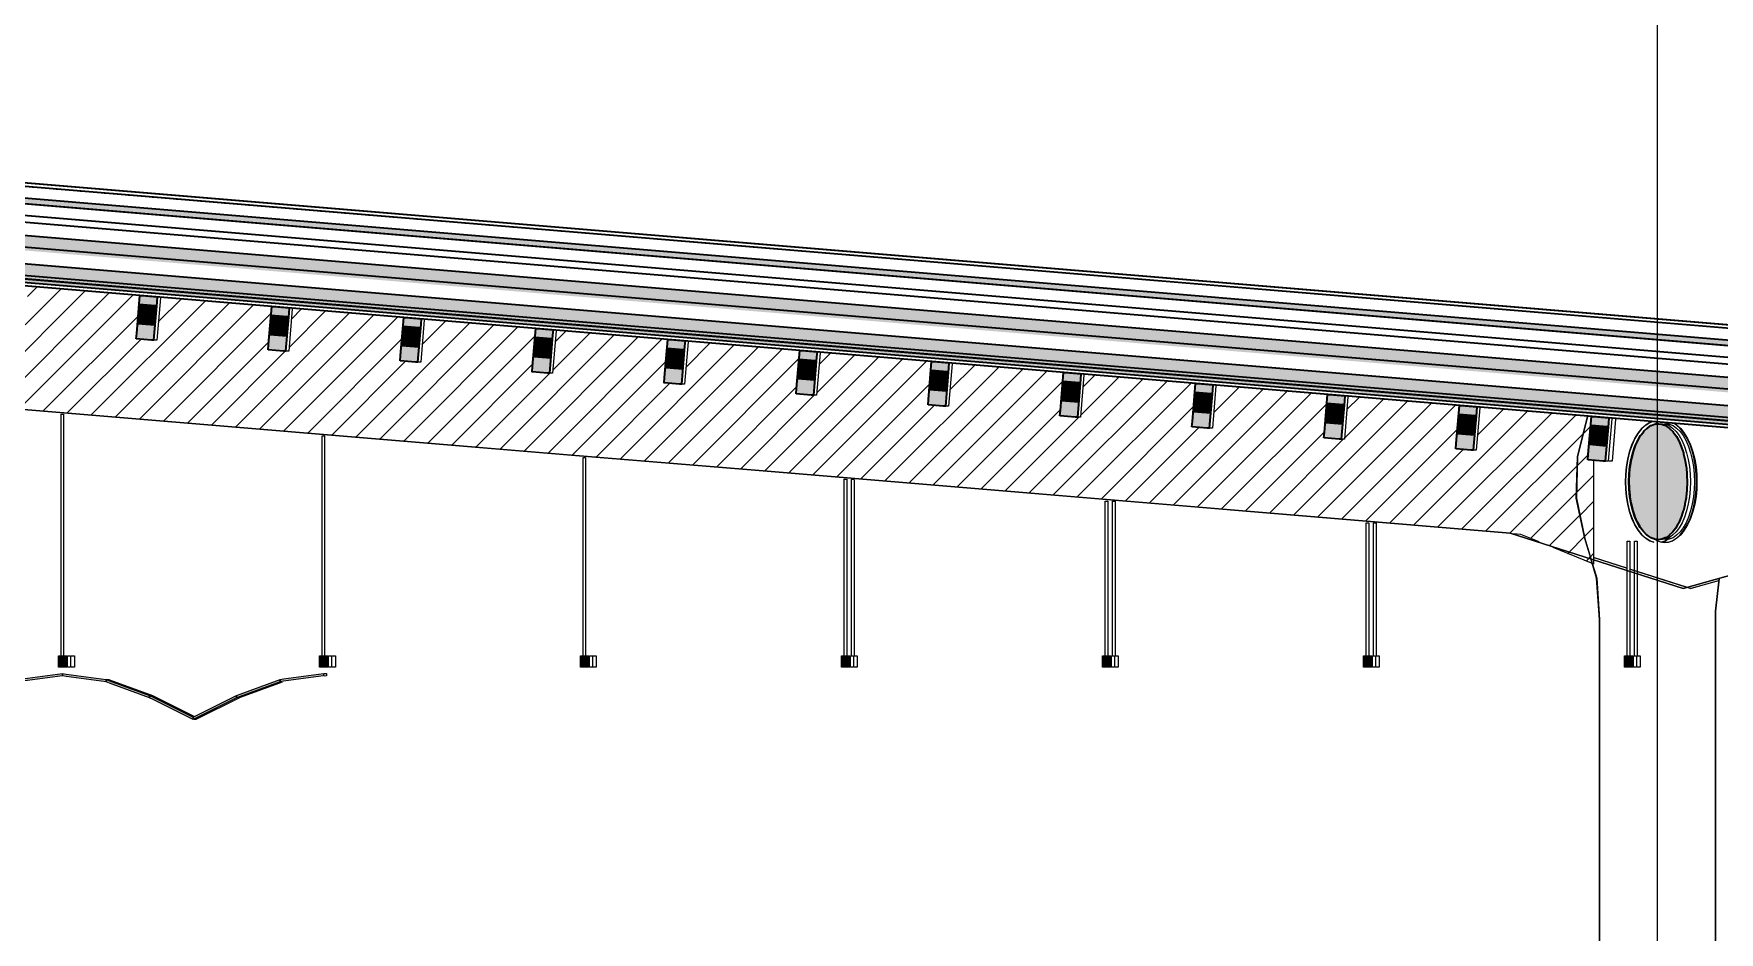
# Model space of a CAD drawing. Header units: millimetres. Extents: x 0 to 135734, y 0 to 59400.
# Drawn here: x 46502 to 52314, y 26866 to 29965 of the extents above; entities that cross this region are included whole.
import ezdxf

# ---------------------------------------------------------------- set-up
doc = ezdxf.new("R2010")
doc.units = ezdxf.units.MM
doc.linetypes.add('DASHDOT', pattern=[3.556, 2.54, -0.508, 0, -0.508])
for name, color, linetype, lineweight in [('01_切断（構造・壁）', 7, 'Continuous', 35), ('02_切断（家具）', 8, 'Continuous', 18), ('05_断熱（仮）', 2, 'Continuous', 9), ('10_見えがかり', 7, 'Continuous', 13), ('11_見えがかり（家具）', 8, 'Continuous', 9), ('12_見えがかり（ガラス）', 5, 'Continuous', 9), ('14_鏡面', 8, 'Continuous', 9), ('40_通り芯', 1, 'DASHDOT', 9)]:
    doc.layers.add(name, color=color, linetype=linetype, lineweight=lineweight)

msp = doc.modelspace()

# ---------------------------------------------------------------- hatches: boundary and pattern name
at = {"layer": '01_切断（構造・壁）'}
for points in [[(54952.6, 28671.5), (54952, 28671.6), (53961.6, 28754.1), (53867, 28762), (43350.9, 29638.3), (43286.6, 29643.7), (42052.8, 29746.5), (42052.9, 29748.5), (42054.4, 29766.4), (43288.3, 29663.5), (43352.6, 29658.2), (53868.7, 28781.9), (53963.2, 28774), (54953.6, 28691.4), (54954.2, 28691.4), (54954, 28688.6)], [(52202.2, 28441.8), (52203, 28420), (52202.8, 28415.6), (52202.1, 28393.9), (52201.7, 28389.6), (52199.5, 28368.2), (52198.8, 28364.1), (52195.3, 28343.5), (52194.4, 28339.6), (52189.6, 28320), (52188.3, 28316.4), (52182.3, 28298.2), (52180.9, 28295), (52173.7, 28278.6), (52172, 28275.7), (52163.8, 28261.3), (52162, 28258.9), (52153, 28246.8), (52151, 28244.9), (52141.2, 28235.2), (52139.2, 28233.8), (52128.8, 28226.8), (52126.7, 28226), (52116, 28221.7), (52113.8, 28221.4), (52103, 28220), (52100.8, 28220.3), (52089.9, 28221.7), (52087.8, 28222.6), (52077.1, 28226.8), (52075, 28228.2), (52064.7, 28235.2), (52062.7, 28237.2), (52053, 28246.8), (52051.1, 28249.2), (52042.1, 28261.3), (52040.4, 28264.2), (52032.2, 28278.6), (52030.8, 28281.9), (52023.6, 28298.2), (52022.4, 28301.9), (52016.4, 28320), (52015.4, 28323.9), (52010.6, 28343.5), (52009.9, 28347.6), (52006.4, 28368.2), (52005.9, 28372.5), (52003.8, 28393.9), (52003.7, 28398.2), (52003, 28420), (52003.1, 28424.4), (52003.8, 28446.1), (52004.2, 28450.4), (52006.4, 28471.8), (52007.1, 28475.9), (52010.6, 28496.5), (52011.5, 28500.4), (52016.4, 28520), (52017.6, 28523.6), (52023.6, 28541.8), (52025.1, 28545), (52032.2, 28561.4), (52033.9, 28564.3), (52042.1, 28578.7), (52043.9, 28581.1), (52053, 28593.2), (52054.9, 28595.1), (52064.7, 28604.8), (52066.8, 28606.2), (52077.1, 28613.2), (52079.2, 28614), (52089.9, 28618.3), (52092.1, 28618.6), (52103, 28620), (52105.1, 28619.7), (52116, 28618.3), (52118.1, 28617.4), (52128.8, 28613.2), (52130.9, 28611.8), (52141.2, 28604.8), (52143.2, 28602.8), (52153, 28593.2), (52154.8, 28590.8), (52163.8, 28578.7), (52165.5, 28575.8), (52173.7, 28561.4), (52175.1, 28558.1), (52182.3, 28541.8), (52183.5, 28538.1), (52189.6, 28520), (52190.5, 28516.1), (52195.3, 28496.5), (52196, 28492.4), (52199.5, 28471.8), (52200, 28467.5), (52202.1, 28446.1)]]:
    msp.add_hatch(color=7, dxfattribs=at).paths.add_polyline_path(points)
at = {"layer": '01_切断（構造・壁）', "true_color": 0xe9dcc4}
for points in [[(53704.3, 28513.6), (53703.6, 28504.6), (43679.6, 29339.9), (41868, 29490.9), (41854, 29492.1), (41768.1, 29499.2), (41767.1, 29487.3), (41765.1, 29487.5), (41767.1, 29511.3), (52332.5, 28630.9), (53704.6, 28516.5)], [(52330.6, 28631), (41767.1, 29511.3), (41768.1, 29523.2), (41854, 29516.1), (41868, 29514.9), (43679.6, 29363.9), (53703.6, 28528.6), (53702.6, 28516.7)], [(46855.3, 28912.8), (46856.8, 28930.9), (46867.8, 29062.2), (46875, 29061.6), (46927.6, 29057.3), (46926.1, 29039.1), (46915.1, 28907.8), (46907.9, 28908.4)], [(47310.3, 28874.8), (47311.8, 28893), (47322.8, 29024.3), (47330, 29023.7), (47382.6, 29019.3), (47381, 29001.2), (47370.1, 28869.9), (47362.8, 28870.5)], [(46861.7, 28989.8), (46921.5, 28984.8), (46919.5, 28960.9), (46859.7, 28965.9)], [(47316.7, 28951.8), (47376.5, 28946.9), (47374.5, 28923), (47314.7, 28928)], [(47765.3, 28836.9), (47766.8, 28855), (47777.8, 28986.4), (47785, 28985.8), (47837.6, 28981.4), (47836, 28963.3), (47825.1, 28831.9), (47817.8, 28832.5)], [(48272.8, 28794.6), (48220.3, 28799), (48221.8, 28817.1), (48232.8, 28948.5), (48240, 28947.9), (48292.5, 28943.5), (48291, 28925.4), (48280.1, 28794)], [(47771.7, 28913.9), (47831.5, 28908.9), (47829.5, 28885.1), (47769.7, 28890.1)], [(48675.3, 28761.1), (48676.8, 28779.2), (48687.7, 28910.6), (48695, 28910), (48747.5, 28905.6), (48746, 28887.5), (48735.1, 28756.1), (48727.8, 28756.7)], [(48226.7, 28876), (48286.5, 28871), (48284.5, 28847.2), (48224.7, 28852.2)], [(48741.5, 28833.1), (48739.5, 28809.3), (48679.7, 28814.3), (48681.7, 28838.1)], [(49130.3, 28723.2), (49131.8, 28741.3), (49142.7, 28872.7), (49150, 28872.1), (49202.5, 28867.7), (49201, 28849.5), (49190.1, 28718.2), (49182.8, 28718.8)], [(49585.3, 28685.3), (49586.8, 28703.4), (49597.7, 28834.7), (49605, 28834.1), (49657.5, 28829.8), (49656, 28811.6), (49645.1, 28680.3), (49637.8, 28680.9)], [(49136.7, 28800.2), (49196.5, 28795.2), (49194.5, 28771.4), (49134.7, 28776.3)], [(50040.3, 28647.3), (50041.8, 28665.5), (50052.7, 28796.8), (50060, 28796.2), (50112.5, 28791.8), (50111, 28773.7), (50100.1, 28642.4), (50092.8, 28643)], [(49591.7, 28762.3), (49651.5, 28757.3), (49649.5, 28733.4), (49589.7, 28738.4)], [(50046.7, 28724.3), (50106.5, 28719.4), (50104.5, 28695.5), (50044.7, 28700.5)], [(50495.3, 28609.4), (50496.8, 28627.5), (50507.7, 28758.9), (50515, 28758.3), (50567.5, 28753.9), (50566, 28735.8), (50555.1, 28604.4), (50547.8, 28605)], [(50950.3, 28571.5), (50951.8, 28589.6), (50962.7, 28721), (50970, 28720.4), (51022.5, 28716), (51021, 28697.9), (51010, 28566.5), (51002.8, 28567.1)], [(50501.7, 28686.4), (50561.5, 28681.5), (50559.5, 28657.6), (50499.7, 28662.6)], [(51405.2, 28533.6), (51406.8, 28551.7), (51417.7, 28683.1), (51425, 28682.5), (51477.5, 28678.1), (51476, 28660), (51465, 28528.6), (51457.8, 28529.2)], [(50956.7, 28648.5), (51016.5, 28643.5), (51014.5, 28619.7), (50954.7, 28624.7)], [(51411.7, 28610.6), (51471.5, 28605.6), (51469.5, 28581.8), (51409.7, 28586.8)], [(51860.2, 28495.7), (51861.7, 28513.8), (51872.7, 28645.2), (51879.9, 28644.6), (51932.5, 28640.2), (51931, 28622), (51920, 28490.7), (51912.8, 28491.3)], [(51866.7, 28572.7), (51926.5, 28567.7), (51924.5, 28543.9), (51864.7, 28548.9)]]:
    msp.add_hatch(color=8, dxfattribs=at).paths.add_polyline_path(points)
at = {"layer": '02_切断（家具）'}
for points in [[(46591.1, 27780), (46587.1, 27780), (46587.1, 27785.4), (46587.1, 27820), (46591.1, 27820), (46617.1, 27820), (46617.1, 27814.6), (46617.1, 27780)], [(47491.1, 27780), (47487.1, 27780), (47487.1, 27785.4), (47487.1, 27820), (47491.1, 27820), (47517.1, 27820), (47517.1, 27814.6), (47517.1, 27780)], [(48391.1, 27780), (48387.1, 27780), (48387.1, 27785.4), (48387.1, 27820), (48391.1, 27820), (48417.1, 27820), (48417.1, 27814.6), (48417.1, 27780)], [(49291.1, 27780), (49287, 27780), (49287, 27785.4), (49287, 27820), (49291.1, 27820), (49317, 27820), (49317, 27814.6), (49317, 27780)], [(50191.1, 27780), (50187, 27780), (50187, 27785.4), (50187, 27820), (50191.1, 27820), (50217, 27820), (50217, 27814.6), (50217, 27780)], [(51091.1, 27780), (51087, 27780), (51087, 27785.4), (51087, 27820), (51091.1, 27820), (51117, 27820), (51117, 27814.6), (51117, 27780)], [(51991.1, 27780), (51987, 27780), (51987, 27785.4), (51987, 27820), (51991.1, 27820), (52017, 27820), (52017, 27814.6), (52017, 27780)], [(46463.5, 27731.6), (46451, 27729.9), (46451, 27730.6), (46451, 27737.9), (46463.5, 27739.6), (46601, 27758), (46601, 27757.3), (46601, 27750)], [(46613.5, 27748.3), (46601, 27750), (46601, 27750.7), (46601, 27758), (46613.5, 27756.3), (46751, 27737.9), (46751, 27737.2), (46751, 27729.9)], [(46763.5, 27725.3), (46751, 27729.9), (46751, 27730.6), (46751, 27737.9), (46763.5, 27733.3), (46901, 27683), (46901, 27682.3), (46901, 27675)], [(47213.5, 27679.6), (47201, 27675), (47201, 27675.7), (47201, 27683), (47213.5, 27687.6), (47351, 27737.9), (47351, 27737.2), (47351, 27729.9)], [(47363.5, 27731.6), (47351, 27729.9), (47351, 27730.6), (47351, 27737.9), (47363.5, 27739.6), (47501, 27758), (47501, 27757.3), (47501, 27750)], [(46913.5, 27668.8), (46901, 27675), (46901, 27675.7), (46901, 27683), (46913.5, 27676.8), (47051, 27608), (47051, 27607.3), (47051, 27600)], [(47063.5, 27606.2), (47051, 27600), (47051, 27600.7), (47051, 27608), (47063.5, 27614.2), (47201, 27683), (47201, 27682.3), (47201, 27675)]]:
    msp.add_hatch(color=8, dxfattribs=at).paths.add_polyline_path(points)
at = {"layer": '05_断熱（仮）', "true_color": 0xf3d98b}
for points in [[(43674.2, 29450.4), (41862.7, 29601.3), (41848.7, 29602.5), (41770.9, 29609), (41775.2, 29660.6), (52342.7, 28780), (53600, 28675.2), (53600, 28623.2)], [(52342.7, 28683), (53600, 28578.2), (53600, 28537.2), (43679.6, 29363.9), (41868, 29514.9), (41854, 29516.1), (41771.8, 29522.9), (41775.2, 29563.6)], [(46861.7, 28989.8), (46865.5, 29034.4), (46925.2, 29029.5), (46921.5, 28984.8)], [(47316.7, 28951.8), (47320.4, 28996.5), (47380.2, 28991.6), (47376.5, 28946.9)], [(47771.7, 28913.9), (47775.4, 28958.6), (47835.2, 28953.6), (47831.5, 28908.9)], [(48226.7, 28876), (48230.4, 28920.7), (48290.2, 28915.7), (48286.5, 28871)], [(48681.7, 28838.1), (48685.4, 28882.8), (48745.2, 28877.8), (48741.5, 28833.1)], [(49136.7, 28800.2), (49140.4, 28844.9), (49200.2, 28839.9), (49196.5, 28795.2)], [(49591.7, 28762.3), (49595.4, 28807), (49655.2, 28802), (49651.5, 28757.3)], [(50046.7, 28724.3), (50050.4, 28769), (50110.2, 28764.1), (50106.5, 28719.4)], [(50501.7, 28686.4), (50505.4, 28731.1), (50565.2, 28726.1), (50561.5, 28681.5)], [(50956.7, 28648.5), (50960.4, 28693.2), (51020.2, 28688.2), (51016.5, 28643.5)], [(51411.7, 28610.6), (51415.4, 28655.3), (51475.2, 28650.3), (51471.5, 28605.6)], [(51866.7, 28572.7), (51870.4, 28617.4), (51930.2, 28612.4), (51926.5, 28567.7)]]:
    msp.add_hatch(color=8, dxfattribs=at).paths.add_polyline_path(points)
at = {"layer": '14_鏡面', "true_color": 0xdce5ee}
h = msp.add_hatch(dxfattribs=at)
h.set_pattern_fill('ANSI31', scale=20)
h.paths.add_polyline_path([(45868.1, 29488.3), (46118.6, 29467.5), (46369.1, 29446.6), (46619.6, 29425.7), (46870.1, 29404.8), (47120.6, 29384), (47371.1, 29363.1), (47621.6, 29342.2), (47872.1, 29321.3), (48122.6, 29300.5), (48373.1, 29279.6), (48623.6, 29258.7), (48874.1, 29237.8), (49124.6, 29217), (49375.1, 29196.1), (49876.1, 29154.3), (50126.6, 29133.5), (50377.1, 29112.6), (50627.6, 29091.7), (50878.1, 29070.8), (51379.1, 29029.1), (51629.6, 29008.2), (51880.1, 28987.3), (51880.1, 28987.3), (51880.1, 28987.3), (44866.1, 29571.8), (44866.1, 29571.8), (45116.6, 29551), (45367.1, 29530.1), (45617.6, 29509.2), (45868.1, 29488.3)])
h = msp.add_hatch(dxfattribs=at)
h.set_pattern_fill('ANSI31', scale=20)
h.paths.add_polyline_path([(51629.6, 28238), (51596.4, 28240.9), (51592.9, 28242), (51410.7, 28257.3), (51379.1, 28260), (51128.6, 28280.9), (50878.1, 28301.8), (50627.6, 28322.7), (50377.1, 28343.5), (50126.6, 28364.4), (49876.1, 28385.3), (49625.6, 28406.2), (49375.1, 28427), (49124.6, 28447.9), (48874.1, 28468.8), (48623.6, 28489.7), (48373.1, 28510.6), (48122.6, 28531.4), (47872.1, 28552.3), (47621.6, 28573.2), (47371.1, 28594.1), (47120.6, 28614.9), (46870.1, 28635.8), (46619.6, 28656.7), (46118.6, 28698.4), (45868.1, 28719.3), (45617.6, 28740.2), (45367.1, 28761.1), (45116.6, 28782), (44866.1, 28802.8), (44866.1, 29228.9), (45046.4, 29213.9), (45033.8, 29064.4), (45093.6, 29059.4), (45106.2, 29059.4), (45118.6, 29207.9), (45501.4, 29176), (45488.8, 29026.5), (45548.6, 29021.5), (45561.2, 29021.5), (45573.5, 29170), (45956.4, 29138.1), (45943.8, 28988.6), (46003.6, 28983.6), (46016.1, 28983.6), (46028.5, 29132.1), (46411.4, 29100.2), (46398.8, 28950.7), (46458.6, 28945.7), (46471.1, 28945.7), (46483.5, 29094.2), (46866.4, 29062.2), (46853.8, 28912.8), (46913.6, 28907.8), (46926.1, 28907.8), (46938.4, 29056.2), (47321.5, 29024.3), (47308.8, 28874.8), (47368.6, 28869.9), (47381, 28869.9), (47393.4, 29018.3), (47776.5, 28986.4), (47763.8, 28836.9), (47823.6, 28831.9), (47836, 28831.9), (47848.4, 28980.4), (48231.5, 28948.5), (48218.8, 28799), (48278.6, 28794), (48291, 28794), (48303.3, 28942.5), (48686.5, 28910.6), (48673.8, 28761.1), (48733.6, 28756.1), (48745.9, 28756.1), (48758.3, 28904.6), (49141.5, 28872.7), (49128.8, 28723.2), (49188.6, 28718.2), (49200.9, 28718.2), (49213.3, 28866.7), (49596.5, 28834.7), (49583.8, 28685.3), (49643.6, 28680.3), (49655.9, 28680.3), (49668.2, 28828.8), (50051.5, 28796.8), (50038.8, 28647.3), (50098.6, 28642.4), (50110.8, 28642.4), (50123.2, 28790.8), (50506.5, 28758.9), (50493.8, 28609.4), (50553.6, 28604.4), (50565.8, 28604.4), (50578.2, 28752.9), (50961.5, 28721), (50948.8, 28571.5), (51008.6, 28566.5), (51020.8, 28566.5), (51033.1, 28715), (51416.5, 28683.1), (51403.8, 28533.6), (51463.6, 28528.6), (51475.7, 28528.6), (51488.1, 28677.1), (51859.7, 28646.1), (51859.3, 28644.4), (51824.2, 28506.1), (51820.6, 28363.5), (51849.9, 28223.8), (51870.8, 28153.4), (51716.1, 28202.7)])
h = msp.add_hatch(dxfattribs=at)
h.set_pattern_fill('ANSI31', scale=20)
h.paths.add_polyline_path([(51880.1, 28150.4), (51871.2, 28153.3), (51850.4, 28223.8), (51821, 28363.5), (51824.6, 28506.1), (51859.7, 28644.4), (51860.1, 28646.1), (51871.5, 28645.2), (51858.8, 28495.7), (51880.1, 28493.9)])
h = msp.add_hatch(dxfattribs=at)
h.set_pattern_fill('ANSI31', scale=20)
h.paths.add_polyline_path([(51425.2, 28256), (51592.7, 28242), (51596.1, 28240.9)])
h = msp.add_hatch(dxfattribs=at)
h.set_pattern_fill('ANSI31', scale=20)
h.paths.add_polyline_path([(51716.9, 28202.4), (51870.8, 28153.3), (51875.4, 28137.8)])
h = msp.add_hatch(dxfattribs=at)
h.set_pattern_fill('ANSI31', scale=20)
h.paths.add_polyline_path([(51880.1, 28135.9), (51880.1, 28135.9), (51875.9, 28137.6), (51871.3, 28153.2), (51880.1, 28150.4)])

# ---------------------------------------------------------------- linework, layer by layer
at = {"layer": '01_切断（構造・壁）'}
for points in [[(41848.7, 29699.5), (41762.8, 29706.7), (41763.6, 29717.3), (41768.1, 29770.2), (41854, 29763.1), (41868, 29761.9), (43679.6, 29610.9), (53707.9, 28775.3), (53707.9, 28775.3), (54869, 28678.5), (55108.1, 28658.6), (55107.2, 28648), (55102.8, 28595), (54863.7, 28614.9), (53702.6, 28711.7), (53702.6, 28711.7), (43674.2, 29547.4), (41862.7, 29698.3), (41848.7, 29699.5)], [(54952.6, 28671.5), (54952, 28671.6), (53961.6, 28754.1), (53867, 28762), (43350.9, 29638.3), (43286.6, 29643.7), (42052.8, 29746.5), (42052.9, 29748.5), (42054.4, 29766.4), (43288.3, 29663.5), (43352.6, 29658.2), (53868.7, 28781.9), (53963.2, 28774), (54953.6, 28691.4), (54954.2, 28691.4), (54954, 28688.6), (54952.6, 28671.5)], [(41768, 29729.7), (41768.1, 29730.2), (41854, 29723.1), (41868, 29721.9), (43679.6, 29570.9), (53707.9, 28735.3), (53707.9, 28735.3), (54869, 28638.5), (55103.8, 28618.9)], [(52342.7, 28780), (53715, 28665.7), (53713.5, 28647.6), (53702.6, 28516.7), (52330.6, 28631), (41762.8, 29511.7), (41764.3, 29529.7), (41775.2, 29660.6), (52342.7, 28780)], [(41775.1, 29620.1), (41775.2, 29620.6), (52342.7, 28740)], [(41775.1, 29563.1), (41775.2, 29563.6), (52342.7, 28683)], [(52332.5, 28630.9), (53704.6, 28516.5), (53704.3, 28513.6), (53702.6, 28492.7), (52330.6, 28607), (41762.8, 29487.7), (41763, 29490.6), (41764.7, 29511.5), (52332.5, 28630.9)], [(41768, 29522.7), (41768.1, 29523.2), (41854, 29516.1), (41868, 29514.9), (43679.6, 29363.9), (53702.6, 28528.7)], [(41768, 29498.7), (41768.1, 29499.2), (41854, 29492.1), (41868, 29490.9), (43679.6, 29339.9), (53702.6, 28504.7)], [(46855.3, 28912.8), (46856.8, 28930.9), (46867.8, 29062.2), (46875, 29061.6), (46927.6, 29057.3), (46926.1, 29039.1), (46915.1, 28907.8), (46907.9, 28908.4), (46855.3, 28912.8)], [(46855.3, 28912.8), (46856.8, 28930.9), (46867.8, 29062.2), (46875, 29061.6), (46927.6, 29057.3), (46926.1, 29039.1), (46915.1, 28907.8), (46907.9, 28908.4), (46855.3, 28912.8)], [(47310.3, 28874.8), (47311.8, 28893), (47322.8, 29024.3), (47330, 29023.7), (47382.6, 29019.3), (47381, 29001.2), (47370.1, 28869.9), (47362.8, 28870.5), (47310.3, 28874.8)], [(47310.3, 28874.8), (47311.8, 28893), (47322.8, 29024.3), (47330, 29023.7), (47382.6, 29019.3), (47381, 29001.2), (47370.1, 28869.9), (47362.8, 28870.5), (47310.3, 28874.8)], [(46860.7, 28965.8), (46918.5, 28961)], [(46862.7, 28989.7), (46920.5, 28984.9)], [(47317.7, 28951.8), (47375.5, 28946.9)], [(47765.3, 28836.9), (47766.8, 28855), (47777.8, 28986.4), (47785, 28985.8), (47837.6, 28981.4), (47836, 28963.3), (47825.1, 28831.9), (47817.8, 28832.5), (47765.3, 28836.9)], [(47765.3, 28836.9), (47766.8, 28855), (47777.8, 28986.4), (47785, 28985.8), (47837.6, 28981.4), (47836, 28963.3), (47825.1, 28831.9), (47817.8, 28832.5), (47765.3, 28836.9)], [(48272.8, 28794.6), (48220.3, 28799), (48221.8, 28817.1), (48232.8, 28948.5), (48240, 28947.9), (48292.5, 28943.5), (48291, 28925.4), (48280.1, 28794), (48272.8, 28794.6)], [(48220.3, 28799), (48221.8, 28817.1), (48232.8, 28948.5), (48240, 28947.9), (48292.5, 28943.5), (48291, 28925.4), (48280.1, 28794), (48272.8, 28794.6), (48220.3, 28799)], [(47315.7, 28927.9), (47373.5, 28923.1)], [(47770.7, 28890), (47828.5, 28885.2)], [(47772.7, 28913.8), (47830.5, 28909)], [(48675.3, 28761.1), (48676.8, 28779.2), (48687.7, 28910.6), (48695, 28910), (48747.5, 28905.6), (48746, 28887.5), (48735.1, 28756.1), (48727.8, 28756.7), (48675.3, 28761.1)], [(48676.8, 28779.2), (48687.7, 28910.6), (48695, 28910), (48747.5, 28905.6), (48746, 28887.5), (48735.1, 28756.1), (48727.8, 28756.7), (48675.3, 28761.1), (48676.8, 28779.2)], [(48225.7, 28852.1), (48283.5, 28847.3)], [(48227.7, 28875.9), (48285.5, 28871.1)], [(48682.7, 28838), (48740.5, 28833.2)], [(49130.3, 28723.2), (49131.8, 28741.3), (49142.7, 28872.7), (49150, 28872.1), (49202.5, 28867.7), (49201, 28849.5), (49190.1, 28718.2), (49182.8, 28718.8), (49130.3, 28723.2)], [(49130.3, 28723.2), (49131.8, 28741.3), (49142.7, 28872.7), (49150, 28872.1), (49202.5, 28867.7), (49201, 28849.5), (49190.1, 28718.2), (49182.8, 28718.8), (49130.3, 28723.2)], [(49585.3, 28685.3), (49586.8, 28703.4), (49597.7, 28834.7), (49605, 28834.1), (49657.5, 28829.8), (49656, 28811.6), (49645.1, 28680.3), (49637.8, 28680.9), (49585.3, 28685.3)], [(49585.3, 28685.3), (49586.8, 28703.4), (49597.7, 28834.7), (49605, 28834.1), (49657.5, 28829.8), (49656, 28811.6), (49645.1, 28680.3), (49637.8, 28680.9), (49585.3, 28685.3)], [(48680.7, 28814.2), (48738.5, 28809.4)], [(49135.7, 28776.3), (49193.5, 28771.4)], [(49137.7, 28800.1), (49195.5, 28795.3)], [(50040.3, 28647.3), (50041.8, 28665.5), (50052.7, 28796.8), (50060, 28796.2), (50112.5, 28791.8), (50111, 28773.7), (50100.1, 28642.4), (50092.8, 28643), (50040.3, 28647.3)], [(50040.3, 28647.3), (50041.8, 28665.5), (50052.7, 28796.8), (50060, 28796.2), (50112.5, 28791.8), (50111, 28773.7), (50100.1, 28642.4), (50092.8, 28643), (50040.3, 28647.3)], [(49590.7, 28738.3), (49648.5, 28733.5)], [(49592.7, 28762.2), (49650.5, 28757.4)], [(50047.7, 28724.3), (50105.5, 28719.5)], [(50495.3, 28609.4), (50496.8, 28627.5), (50507.7, 28758.9), (50515, 28758.3), (50567.5, 28753.9), (50566, 28735.8), (50555.1, 28604.4), (50547.8, 28605), (50495.3, 28609.4)], [(50495.3, 28609.4), (50496.8, 28627.5), (50507.7, 28758.9), (50515, 28758.3), (50567.5, 28753.9), (50566, 28735.8), (50555.1, 28604.4), (50547.8, 28605), (50495.3, 28609.4)], [(50950.3, 28571.5), (50951.8, 28589.6), (50962.7, 28721), (50970, 28720.4), (51022.5, 28716), (51021, 28697.9), (51010, 28566.5), (51002.8, 28567.1), (50950.3, 28571.5)], [(50950.3, 28571.5), (50951.8, 28589.6), (50962.7, 28721), (50970, 28720.4), (51022.5, 28716), (51021, 28697.9), (51010, 28566.5), (51002.8, 28567.1), (50950.3, 28571.5)], [(50045.7, 28700.4), (50103.5, 28695.6)], [(50500.7, 28662.5), (50558.5, 28657.7)], [(50502.7, 28686.4), (50560.5, 28681.5)], [(51405.2, 28533.6), (51406.8, 28551.7), (51417.7, 28683.1), (51425, 28682.5), (51477.5, 28678.1), (51476, 28660), (51465, 28528.6), (51457.8, 28529.2), (51405.2, 28533.6)], [(51405.2, 28533.6), (51406.8, 28551.7), (51417.7, 28683.1), (51425, 28682.5), (51477.5, 28678.1), (51476, 28660), (51465, 28528.6), (51457.8, 28529.2), (51405.2, 28533.6)], [(50955.7, 28624.6), (51013.5, 28619.8)], [(50957.7, 28648.4), (51015.5, 28643.6)], [(51412.7, 28610.5), (51470.5, 28605.7)], [(51860.2, 28495.7), (51861.7, 28513.8), (51872.7, 28645.2), (51879.9, 28644.6), (51932.5, 28640.2), (51931, 28622), (51920, 28490.7), (51912.8, 28491.3), (51860.2, 28495.7)], [(51860.2, 28495.7), (51861.7, 28513.8), (51872.7, 28645.2), (51879.9, 28644.6), (51932.5, 28640.2), (51931, 28622), (51920, 28490.7), (51912.8, 28491.3), (51860.2, 28495.7)], [(52202.2, 28441.8), (52203, 28420), (52202.8, 28415.6), (52202.1, 28393.9), (52201.7, 28389.6), (52199.5, 28368.2), (52198.8, 28364.1), (52195.3, 28343.5), (52194.4, 28339.6), (52189.6, 28320), (52188.3, 28316.4), (52182.3, 28298.2), (52180.9, 28295), (52173.7, 28278.6), (52172, 28275.7), (52163.8, 28261.3), (52162, 28258.9), (52153, 28246.8), (52151, 28244.9), (52141.2, 28235.2), (52139.2, 28233.8), (52128.8, 28226.8), (52126.7, 28226), (52116, 28221.7), (52113.8, 28221.4), (52103, 28220), (52100.8, 28220.3), (52089.9, 28221.7), (52087.8, 28222.6), (52077.1, 28226.8), (52075, 28228.2), (52064.7, 28235.2), (52062.7, 28237.2), (52053, 28246.8), (52051.1, 28249.2), (52042.1, 28261.3), (52040.4, 28264.2), (52032.2, 28278.6), (52030.8, 28281.9), (52023.6, 28298.2), (52022.4, 28301.9), (52016.4, 28320), (52015.4, 28323.9), (52010.6, 28343.5), (52009.9, 28347.6), (52006.4, 28368.2), (52005.9, 28372.5), (52003.8, 28393.9), (52003.7, 28398.2), (52003, 28420), (52003.1, 28424.4), (52003.8, 28446.1), (52004.2, 28450.4), (52006.4, 28471.8), (52007.1, 28475.9), (52010.6, 28496.5), (52011.5, 28500.4), (52016.4, 28520), (52017.6, 28523.6), (52023.6, 28541.8), (52025.1, 28545), (52032.2, 28561.4), (52033.9, 28564.3), (52042.1, 28578.7), (52043.9, 28581.1), (52053, 28593.2), (52054.9, 28595.1), (52064.7, 28604.8), (52066.8, 28606.2), (52077.1, 28613.2), (52079.2, 28614), (52089.9, 28618.3), (52092.1, 28618.6), (52103, 28620), (52105.1, 28619.7), (52116, 28618.3), (52118.1, 28617.4), (52128.8, 28613.2), (52130.9, 28611.8), (52141.2, 28604.8), (52143.2, 28602.8), (52153, 28593.2), (52154.8, 28590.8), (52163.8, 28578.7), (52165.5, 28575.8), (52173.7, 28561.4), (52175.1, 28558.1), (52182.3, 28541.8), (52183.5, 28538.1), (52189.6, 28520), (52190.5, 28516.1), (52195.3, 28496.5), (52196, 28492.4), (52199.5, 28471.8), (52200, 28467.5), (52202.1, 28446.1), (52202.2, 28441.8)], [(51410.7, 28586.7), (51468.5, 28581.9)], [(51865.7, 28548.8), (51923.5, 28544)], [(51867.7, 28572.6), (51925.5, 28567.8)]]:
    msp.add_lwpolyline(points, dxfattribs=at)
at = {"layer": '02_切断（家具）'}
for points in [[(46591.1, 27780), (46587.1, 27780), (46587.1, 27785.4), (46587.1, 27820), (46591.1, 27820), (46617.1, 27820), (46617.1, 27814.6), (46617.1, 27780), (46591.1, 27780)], [(47491.1, 27780), (47487.1, 27780), (47487.1, 27785.4), (47487.1, 27820), (47491.1, 27820), (47517.1, 27820), (47517.1, 27814.6), (47517.1, 27780), (47491.1, 27780)], [(48391.1, 27780), (48387.1, 27780), (48387.1, 27785.4), (48387.1, 27820), (48391.1, 27820), (48417.1, 27820), (48417.1, 27814.6), (48417.1, 27780), (48391.1, 27780)], [(49291.1, 27780), (49287, 27780), (49287, 27785.4), (49287, 27820), (49291.1, 27820), (49317, 27820), (49317, 27814.6), (49317, 27780), (49291.1, 27780)], [(50191.1, 27780), (50187, 27780), (50187, 27785.4), (50187, 27820), (50191.1, 27820), (50217, 27820), (50217, 27814.6), (50217, 27780), (50191.1, 27780)], [(51091.1, 27780), (51087, 27780), (51087, 27785.4), (51087, 27820), (51091.1, 27820), (51117, 27820), (51117, 27814.6), (51117, 27780), (51091.1, 27780)], [(51991.1, 27780), (51987, 27780), (51987, 27785.4), (51987, 27820), (51991.1, 27820), (52017, 27820), (52017, 27814.6), (52017, 27780), (51991.1, 27780)], [(46463.5, 27731.6), (46451, 27729.9), (46451, 27730.6), (46451, 27737.9), (46463.5, 27739.6), (46601, 27758), (46601, 27757.3), (46601, 27750), (46463.5, 27731.6)], [(46613.5, 27748.3), (46601, 27750), (46601, 27750.7), (46601, 27758), (46613.5, 27756.3), (46751, 27737.9), (46751, 27737.2), (46751, 27729.9), (46613.5, 27748.3)], [(46763.5, 27725.3), (46751, 27729.9), (46751, 27730.6), (46751, 27737.9), (46763.5, 27733.3), (46901, 27683), (46901, 27682.3), (46901, 27675), (46763.5, 27725.3)], [(47213.5, 27679.6), (47201, 27675), (47201, 27675.7), (47201, 27683), (47213.5, 27687.6), (47351, 27737.9), (47351, 27737.2), (47351, 27729.9), (47213.5, 27679.6)], [(47363.5, 27731.6), (47351, 27729.9), (47351, 27730.6), (47351, 27737.9), (47363.5, 27739.6), (47501, 27758), (47501, 27757.3), (47501, 27750), (47363.5, 27731.6)], [(46913.5, 27668.8), (46901, 27675), (46901, 27675.7), (46901, 27683), (46913.5, 27676.8), (47051, 27608), (47051, 27607.3), (47051, 27600), (46913.5, 27668.8)], [(47063.5, 27606.2), (47051, 27600), (47051, 27600.7), (47051, 27608), (47063.5, 27614.2), (47201, 27683), (47201, 27682.3), (47201, 27675), (47063.5, 27606.2)]]:
    msp.add_lwpolyline(points, dxfattribs=at)
at = {"layer": '10_見えがかり'}
for points in [[(41777.2, 29829.2), (53705, 28835.3), (53702, 28798.7)], [(41791.8, 29830.1), (41791.8, 29830.3), (41792.8, 29830.3), (53731.1, 28835.3), (53728, 28797.5)], [(41717.6, 29065.2), (41880.5, 29051.6), (42528, 28997.7), (43175.5, 28943.7), (43823, 28889.8), (44470.5, 28835.8), (45118, 28781.8), (45765.5, 28727.9), (46413, 28673.9), (47060.5, 28619.9), (47708, 28566), (48355.5, 28512), (49003, 28458.1), (49650.5, 28404.1), (50298, 28350.1), (50945.5, 28296.2), (51592.9, 28242), (52189, 28051.9), (52798.3, 28223.2), (53447.6, 28244.9), (53564.4, 28248.8)], [(53564.4, 28248.8), (53447.9, 28244.9), (52798.5, 28223.2), (52189.1, 28051.9), (52188.9, 28051.9), (51592.7, 28242), (50945.2, 28296.2), (50297.7, 28350.1), (49650.3, 28404.1), (49002.8, 28458.1), (48355.3, 28512), (47707.8, 28566), (47060.3, 28619.9), (46412.8, 28673.9), (45765.3, 28727.9), (45117.8, 28781.8), (44470.3, 28835.8), (43822.8, 28889.8), (43175.3, 28943.7), (42527.8, 28997.7), (41880.3, 29051.6), (41717.6, 29065.2)], [(46938.3, 29054.2), (46926.1, 28907.8)], [(47393.2, 29016.3), (47381, 28869.9)], [(47848.2, 28978.4), (47836, 28831.9)], [(46926.1, 28907.8), (46917.1, 28907.8)], [(48303.2, 28940.5), (48291, 28794)], [(48758.1, 28902.6), (48745.9, 28756.1)], [(47381, 28869.9), (47372.1, 28869.9)], [(47836, 28831.9), (47827.1, 28831.9)], [(49213.1, 28864.7), (49200.9, 28718.2)], [(48291, 28794), (48282.1, 28794)], [(49668.1, 28826.8), (49655.9, 28680.3)], [(50123, 28788.9), (50110.8, 28642.4)], [(48745.9, 28756.1), (48737.1, 28756.1)], [(49200.9, 28718.2), (49192.1, 28718.2)], [(50578, 28750.9), (50565.8, 28604.4)], [(51033, 28713), (51020.8, 28566.5)], [(49655.9, 28680.3), (49647.1, 28680.3)], [(51487.9, 28675.1), (51475.7, 28528.6)], [(50110.8, 28642.4), (50102.1, 28642.4)], [(50565.8, 28604.4), (50557.1, 28604.4)], [(51870.1, 28155.7), (51849.9, 28223.8), (51820.6, 28363.5), (51824.2, 28506.1), (51859.2, 28644.2)], [(51859.6, 28644.1), (51824.6, 28506.1), (51821, 28363.5), (51850.4, 28223.8), (51870.6, 28155.6)], [(51942.9, 28637.2), (51930.7, 28490.7)], [(51955.8, 28636.1), (51943.7, 28490.7), (51932.7, 28490.7)], [(52046.3, 28236.8), (52033.8, 28252.5), (52022.4, 28271.5), (52012.4, 28293.3), (52004.2, 28317.3), (51997.9, 28342.7), (51993.5, 28368.7), (51990.9, 28394.7), (51990.1, 28420), (51990.9, 28445.3), (51993.5, 28471.3), (51997.9, 28497.3), (52004.2, 28522.7), (52012.4, 28546.7), (52022.4, 28568.5), (52033.8, 28587.5), (52046.3, 28603.2), (52059.6, 28615.3), (52059.9, 28615.3), (52046.6, 28603.2), (52034, 28587.5), (52022.6, 28568.5), (52012.6, 28546.7), (52004.4, 28522.7), (51998.1, 28497.3), (51993.7, 28471.3), (51991.2, 28445.3), (51990.4, 28420), (51991.2, 28394.7), (51993.7, 28368.7), (51998.1, 28342.7), (52004.4, 28317.3), (52012.6, 28293.3), (52022.6, 28271.5), (52034, 28252.5), (52046.6, 28236.8), (52059.9, 28224.7), (52059.6, 28224.7), (52046.3, 28236.8)], [(52061.6, 28616.3), (52073.5, 28623.7), (52079.6, 28625.8)], [(52080, 28625.8), (52073.9, 28623.7), (52061.7, 28616.1)], [(52094.2, 28621.2), (52098.2, 28623.7), (52099.6, 28624.1)], [(52100.9, 28624), (52099.8, 28623.7), (52096.1, 28621.4)], [(52160.9, 28619), (52167.1, 28615.3), (52180.4, 28603.2), (52192.9, 28587.5), (52204.4, 28568.5), (52214.3, 28546.7), (52222.5, 28522.7), (52228.9, 28497.3), (52233.3, 28471.3), (52235.8, 28445.3), (52236.6, 28420), (52235.8, 28394.7), (52233.3, 28368.7), (52228.9, 28342.7), (52222.5, 28317.3), (52214.3, 28293.3), (52204.4, 28271.5), (52192.9, 28252.5), (52180.4, 28236.8), (52167.1, 28224.7), (52153.4, 28216.3), (52139.8, 28211.5), (52126.6, 28210), (52125.1, 28210), (52117.8, 28210.8)], [(52118.1, 28211), (52125.8, 28210.1), (52138.3, 28211.5), (52151.9, 28216.3), (52165.5, 28224.7), (52178.8, 28236.8), (52191.4, 28252.5), (52202.8, 28271.5), (52212.8, 28293.3), (52221, 28317.3), (52227.3, 28342.7), (52231.7, 28368.7), (52234.2, 28394.7), (52235, 28420), (52234.2, 28445.3), (52231.7, 28471.3), (52227.3, 28497.3), (52221, 28522.7), (52212.8, 28546.7), (52202.8, 28568.5), (52191.4, 28587.5), (52178.8, 28603.2), (52165.5, 28615.3), (52159.2, 28619.2)], [(52118.4, 28619.5), (52127.5, 28618.3), (52140.3, 28613.2), (52152.7, 28604.8), (52164.4, 28593.2), (52175.3, 28578.7), (52185.1, 28561.4), (52193.8, 28541.8), (52201, 28520), (52206.8, 28496.5), (52211, 28471.8), (52213.6, 28446.1), (52214.4, 28420), (52213.6, 28393.9), (52211, 28368.2), (52206.8, 28343.5), (52201, 28320), (52193.8, 28298.2), (52185.1, 28278.6), (52175.3, 28261.3), (52164.4, 28246.8), (52152.7, 28235.2), (52140.3, 28226.8), (52127.5, 28221.7), (52118.4, 28220.5)], [(52128.8, 28619.9), (52129.3, 28619.9)], [(52139, 28616.4), (52130.6, 28621.6)], [(52131.1, 28621.5), (52139.1, 28616.6)], [(52139.8, 28618.5), (52141.3, 28618.3), (52154.1, 28613.2), (52166.5, 28604.8), (52178.2, 28593.2), (52189.1, 28578.7), (52198.9, 28561.4), (52207.5, 28541.8), (52214.8, 28520), (52220.6, 28496.5), (52224.8, 28471.8), (52227.3, 28446.1), (52228.2, 28420), (52227.3, 28393.9), (52224.8, 28368.2), (52220.6, 28343.5), (52214.8, 28320), (52207.5, 28298.2), (52198.9, 28278.6), (52189.1, 28261.3), (52178.2, 28246.8), (52166.5, 28235.2), (52154.1, 28226.8), (52141.3, 28221.7), (52139.9, 28221.5)], [(52140.7, 28615.2), (52140.6, 28615.3), (52140.8, 28615.3), (52141.1, 28615)], [(51020.8, 28566.5), (51012.1, 28566.5)], [(52004.1, 28368.2), (52001.5, 28393.9), (52000.7, 28420), (52001.5, 28446.1), (52004.1, 28471.8), (52008.3, 28496.5), (52014.1, 28520), (52021.3, 28541.8), (52029.9, 28561.4), (52030.5, 28562.4)], [(51475.7, 28528.6), (51467, 28528.6)], [(51880.1, 28491.9), (51880.1, 28152.5)], [(51930.7, 28490.7), (51922, 28490.7)], [(52039.8, 28261.2), (52039.8, 28261.3), (52029.9, 28278.6), (52021.3, 28298.2), (52014.1, 28320), (52008.3, 28343.5), (52004.1, 28368.2)], [(51692.5, 28212.4), (51629.6, 28238), (51605.5, 28240.1)], [(51873, 28138.8), (51740.6, 28192.8)], [(52061.7, 28223.9), (52073.9, 28216.3), (52087.6, 28211.5), (52087.1, 28211.5), (52073.5, 28216.3), (52061.6, 28223.7)], [(52111.6, 28211.6), (52098.2, 28216.3), (52094.2, 28218.8)], [(52096.1, 28218.6), (52099.8, 28216.3), (52111.7, 28212.1)], [(52113.6, 28211.5), (52127.2, 28216.3), (52139.1, 28223.7)], [(52139.3, 28223.5), (52127.6, 28216.3), (52114, 28211.5), (52113.6, 28211.5)], [(52129.6, 28220.2), (52128.8, 28220.1)], [(52141.1, 28225), (52140.8, 28224.7), (52140.6, 28224.7), (52140.7, 28224.8)], [(51900.3, 26943.7), (51900.3, 27086.7), (51900.3, 27229.7), (51900.3, 27372.6), (51900.3, 27515.6), (51900.3, 27658.5), (51900.3, 27801.5), (51900.3, 27944.5), (51890.5, 28086.8), (51871.5, 28151)], [(51871.9, 28150.9), (51890.9, 28086.8), (51900.7, 27944.5), (51900.7, 27801.5), (51900.7, 27658.5), (51900.7, 27515.6), (51900.7, 27372.6), (51900.8, 27229.7), (51900.8, 27086.7), (51900.8, 26943.7), (51900.8, 26800.8), (51900.8, 26514.8), (51900.8, 26371.9), (51900.8, 26228.9), (51900.8, 26085.9), (51900.8, 25943), (51900.8, 25812)], [(51880.1, 28148.3), (51880.1, 28135.9), (51880.1, 28135.9), (51878.2, 28136.6)], [(51882.5, 28158), (51993.8, 28122.6)], [(51993.8, 28122.1), (51882.5, 28157.6)], [(52007.5, 28118.2), (52199.5, 28056.9)], [(52198.6, 28056.7), (52007.5, 28117.7)], [(52194.2, 25802), (52300.4, 25828.9), (52300.4, 25971.9), (52300.4, 26114.8), (52300.4, 26257.8), (52300.4, 26400.8), (52300.4, 26543.7), (52300.4, 26686.7), (52300.4, 26829.7), (52300.4, 26972.6), (52300.4, 27115.6), (52300.4, 27258.5), (52300.4, 27401.5), (52300.4, 27544.5), (52300.4, 27687.4), (52300.4, 27830.4), (52300.3, 27973.4), (52313.1, 28084.7)], [(52313.5, 28084.8), (52300.7, 27973.4), (52300.8, 27830.4), (52300.8, 27687.4), (52300.8, 27544.5), (52300.8, 27401.5), (52300.8, 27258.5), (52300.8, 27115.6), (52300.8, 26972.6), (52300.8, 26686.7), (52300.8, 26543.7), (52300.8, 26400.8), (52300.8, 26257.8), (52300.8, 26114.8), (52300.8, 25971.9), (52300.8, 25828.9), (52194.6, 25802)], [(52310.4, 28078.6), (52215.3, 28051.9), (52213.8, 28051.9), (52206, 28054.4)], [(52206.8, 28054.6), (52214.6, 28052.1), (52310.4, 28079.1)], [(51900.4, 25812), (51900.4, 25943), (51900.3, 26085.9), (51900.3, 26228.9), (51900.3, 26371.9), (51900.3, 26514.8), (51900.3, 26657.8), (51900.3, 26800.8), (51900.3, 26943.7)]]:
    msp.add_lwpolyline(points, dxfattribs=at)
at = {"layer": '11_見えがかり（家具）'}
for points in [[(46595.8, 27822), (46595.8, 28653.3), (46604.8, 28653.3)], [(46604.8, 28653.3), (46604.8, 27822)], [(47495.8, 27822), (47495.8, 28578.2), (47504.8, 28578.2)], [(47504.8, 28578.2), (47504.8, 27822)], [(48395.8, 27822), (48395.8, 28503.2), (48404.8, 28503.2)], [(48404.8, 28503.2), (48404.8, 27822)], [(49295.8, 27822), (49295.8, 28428.1), (49304.8, 28428.1)], [(49304.8, 28428.1), (49304.8, 27822)], [(49321.6, 28428.1), (49329, 28428.1)], [(49321.6, 27822), (49321.6, 28428.1)], [(49330.8, 28428), (49330.8, 27822)], [(50195.8, 27822), (50195.8, 28353), (50204.8, 28353)], [(50204.8, 28353), (50204.8, 27822)], [(50221.5, 27822), (50221.5, 28353), (50228.5, 28353)], [(50230.7, 28352.9), (50230.7, 27822)], [(51095.8, 27822), (51095.8, 28278), (51104.8, 28278)], [(51104.8, 28278), (51104.8, 27822)], [(51121.4, 27822), (51121.4, 28278), (51128.1, 28278)], [(51130.5, 28277.8), (51130.5, 27822)], [(51995.8, 28115.6), (51995.8, 28215), (52004.8, 28215)], [(52004.8, 28215), (52004.8, 28112.8)], [(52021.3, 28115.9), (52021.3, 28215), (52030.4, 28215)], [(52030.4, 28215), (52030.4, 28113)], [(51995.8, 27822), (51995.8, 28111.4)], [(52004.8, 28108.5), (52004.8, 27822)], [(52021.3, 28107.7), (52021.3, 28111.2)], [(52021.3, 27822), (52021.3, 28103.2)], [(52030.4, 28108.3), (52030.4, 28104.8)], [(52030.4, 28100.3), (52030.4, 27822)], [(46619.1, 27820), (46628.3, 27820), (46628.3, 27780), (46619.1, 27780)], [(46630.3, 27820), (46641.8, 27820), (46641.8, 27780), (46630.3, 27780)], [(47519.1, 27820), (47528.2, 27820), (47528.2, 27780), (47519.1, 27780)], [(47530.2, 27820), (47541.7, 27820), (47541.7, 27780), (47530.2, 27780)], [(48419.1, 27820), (48428.1, 27820), (48428.1, 27780), (48419.1, 27780)], [(48430.1, 27820), (48441.6, 27820), (48441.6, 27780), (48430.1, 27780)], [(49319, 27820), (49328.1, 27820), (49328.1, 27780), (49319, 27780)], [(49330.1, 27820), (49341.5, 27820), (49341.5, 27780), (49330.1, 27780)], [(50219, 27820), (50228, 27820), (50228, 27780), (50219, 27780)], [(50230, 27820), (50241.3, 27820), (50241.3, 27780), (50230, 27780)], [(51119, 27820), (51128, 27820), (51128, 27780), (51119, 27780)], [(51130, 27820), (51141.2, 27820), (51141.2, 27780), (51130, 27780)], [(52019, 27820), (52027.9, 27820), (52027.9, 27780), (52019, 27780)], [(52029.9, 27820), (52041.1, 27820), (52041.1, 27780), (52029.9, 27780)], [(46754.2, 27738.9), (46761.4, 27737.9), (46761.4, 27736.2)], [(46763.4, 27737.2), (46911.4, 27683), (46911.4, 27680)], [(47358.7, 27728.9), (47213.4, 27675.7)], [(47503, 27758), (47511.4, 27758), (47511.4, 27750), (47502.7, 27748.8)], [(46913.4, 27682), (47054, 27611.7)], [(47211.4, 27676.7), (47211.4, 27675), (47063.4, 27601)], [(47061.4, 27600), (47055.5, 27600)], [(47061.4, 27602.9), (47061.4, 27600)]]:
    msp.add_lwpolyline(points, dxfattribs=at)
at = {"layer": '12_見えがかり（ガラス）'}
for points in [[(41777.2, 29841.3), (53701.6, 28847.6), (53700.8, 28837.6)], [(41791.7, 29842.3), (53731, 28847.6), (53730.1, 28837.3)], [(41791.7, 29840.1), (53701.6, 28847.6), (53700.8, 28837.7)]]:
    msp.add_lwpolyline(points, dxfattribs=at)
at = {"layer": '40_通り芯'}
msp.add_lwpolyline([(52100, 24250), (52100, 35600)], dxfattribs=at)

doc.saveas('drawing.dxf')
